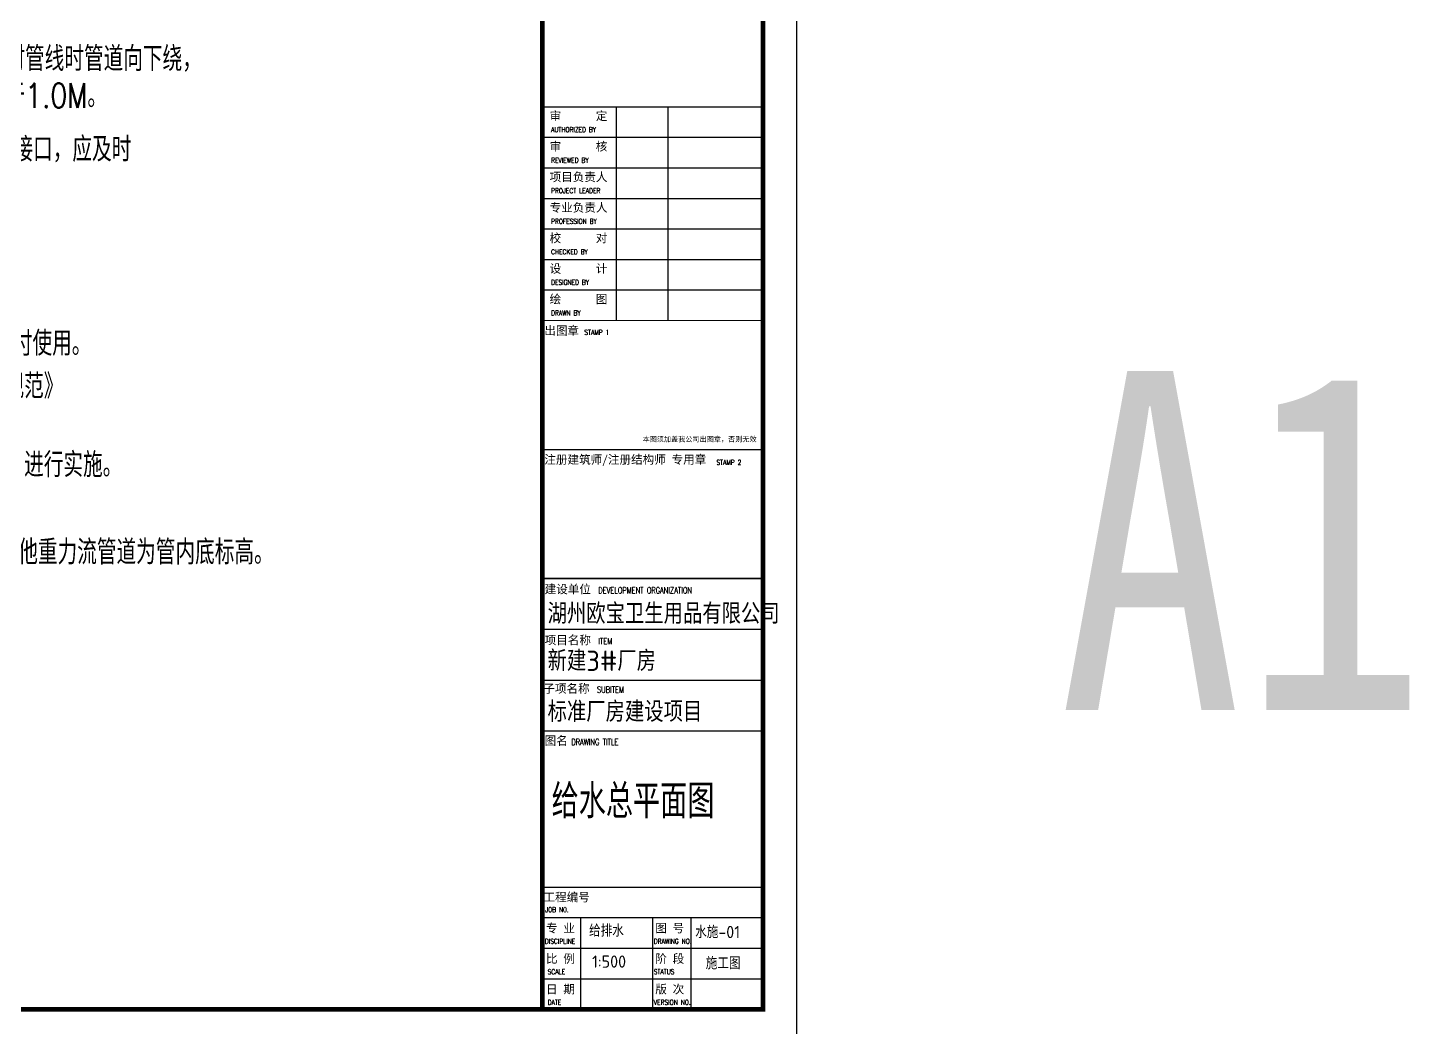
# Model space of a CAD drawing. Header units: millimetres. Extents: x 493081 to 494254, y 3431492 to 3432651.
# Drawn here: x 493475.3 to 493679, y 3432063.5 to 3432210.8 of the extents above; entities that cross this region are included whole.
import ezdxf
from ezdxf.enums import TextEntityAlignment as Align

# ---------------------------------------------------------------- set-up
doc = ezdxf.new("R2010")
doc.units = ezdxf.units.MM
doc.header["$LTSCALE"] = 300
for name, color, linetype in [('1', 141, 'Continuous'), ('PP-COM', 7, 'Continuous'), ('TWT_TEXT', 7, 'Continuous'), ('WALL', 6, 'Continuous'), ('图框', 137, 'Continuous'), ('细线', 253, 'Continuous')]:
    doc.layers.add(name, color=color, linetype=linetype)
doc.styles.add('_HZTXT', font='txt.shx', dxfattribs={"width": 0.8, "bigfont": 'hztxt.shx'})
doc.styles.add('_ST64F', font='txt.shx', dxfattribs={"width": 0.8, "bigfont": 'ST64F.shx'})
doc.styles.add('_TWT_DIM', font='SIMPLEX', dxfattribs={"width": 0.8, "height": 2.8, "bigfont": 'HZTXT'})
doc.styles.add('iIcon2', font='')
doc.styles.add('MIMI-TKWZ', font='romanc.shx', dxfattribs={"width": 0.75, "oblique": 15, "bigfont": 'bigfont.shx'})
doc.styles.add('STYLE1', font='tssdeng.shx', dxfattribs={"height": 8, "bigfont": 'tssdchn.shx'})
doc.styles.add('STYLE2', font='simhei.ttf', dxfattribs={"width": 0.8})
doc.styles.get('iIcon2').set_extended_font_data('SimSun')

# ---------------------------------------------------------------- blocks, each defined once
blk = doc.blocks.new('ds')
at = {"layer": '1', "style": '_ST64F', "width": 0.8}
blk.add_text('室外给水设计说明', height=6.427, dxfattribs=at).set_placement((484573.47, 3423659.67))
at = {"layer": 'TWT_TEXT', "linetype": 'Continuous', "style": '_TWT_DIM', "width": 0.8}
for s, p in [('1、本工程单体室外最大消防用水量为30L/S，火灾持续时间3H，室内最大消防用水量为20L/S，', (484537.39, 3423651.57)), ('火灾持续时间3H，一次性灭火用水量540立方米。室外消防水源取自市政供水管网，为两路进水。', (484542.72, 3423645.68)), ('在厂区西侧及北侧分别引入DN150、DN200进水管作为消防供水管，车间一室内消火栓用水量因市政供水压力不满足要求', (484542.72, 3423640.01)), ('采用泵房加压供给，厂区设置216T（有效容积）消防水池，在厂区最高建筑屋顶（办公楼）设置消防水箱及稳压设备。', (484542.72, 3423633.28)), ('管网厂区内环状布置市政给水压力为0.28MPA。', (484542.72, 3423626.55)), ('2、管材及防腐--室外埋地给水管采用PE管;', (484537.39, 3423620.17)), ('室外埋地消防管采用钢丝网骨架复合管（PE管），热熔连接。室内给水管采用PP-R', (484543.07, 3423615.12)), ('管，热熔连接；室内消防管采用镀锌钢管,螺纹接口。其中明露钢管刷银粉漆两道，埋地', (484543.07, 3423609.68)), ('钢管做两布三油防腐，镀锌层破坏处尚需刷樟丹油一道防腐。另外，室内外明装消防管外', (484543.24, 3423604.02)), ('壁需刷红漆作为消防标志色。', (484543.24, 3423598.69)), ('3、阀门：DN≤50mm时采用铜截止阀，DN>50mm时，给水管和消防管采用', (484537.39, 3423593.42)), ('铜芯闸阀或双向式蝶阀，耐压不小于1.0Mpa。', (484542.98, 3423588.63)), ('生活给水管及消防给水管上的倒流防止器采用低阻力型倒流防止器。', (484542.98, 3423582.76)), ('4、管道敷设--所有给水管道统一埋深(以管面计)为700MM，安装时管线时管道向下绕，', (484537.39, 3423576.29)), ('当遇排水管线时管道向上绕；给水管与污水管之间水平净距离不应小于1.0M。', (484542.92, 3423570.91)), ('5、施工前复核与城市给水管网接口处的具体位置、管径和标高，如无法接口，应及时 ', (484538.74, 3423563.02)), (' 与设计人员联系。', (484542.85, 3423557)), ('6、参考图集：', (484538.65, 3423551.57)), ('水表井图集   05S502', (484544.86, 3423546.47)), ('阀门井图集   05S502', (484587.55, 3423546.47)), (' 室外地上式消火栓安装详《13S201-6》', (484544.86, 3423541.22)), ('7、给水及消防管施工完成后，应逐段进行水压试验，试验合格后方可交付使用。', (484538.65, 3423534.58)), ('室外给水管道试压、冲洗消毒应按《给水排水管道工程施工及验收规范》', (484545.65, 3423528.3)), ('（GB50268-2012）相关要求进行实施。', (484545.48, 3423522.15)), ('室外排水管道试水要求应按《埋地聚乙烯排水管管道工程技术规范》进行实施。', (484545.65, 3423516.78)), ('图中标注尺寸：除距离、管长、标高以m计外，其余均以mm计。', (484545.7, 3423510.21)), ('图中标注标高：给水管 河其他压力管道为官中心标高，排水管河其他重力流管道为管内底标高。', (484545.7, 3423503.97)), ('8、市政雨水、污水系统由市政专业完善。', (484538.65, 3423495.16))]:
    blk.add_text(s, height=3.6, dxfattribs=at).set_placement(p)
blk = doc.blocks.new('sadf f')
at = {"layer": '图框'}
for p, q in [((727351, 367463), (733851, 367463)), ((727351, 367463), (733851, 367463)), ((729523, 367463), (729523, 361163)), ((731051, 367463), (731051, 361163)), ((727351, 366563), (733851, 366563)), ((727351, 365663), (733851, 365663)), ((727351, 364763), (733851, 364763)), ((727351, 363863), (733851, 363863)), ((727351, 362963), (733851, 362963)), ((727351, 362063), (733851, 362063)), ((727351, 357363), (733851, 357363)), ((727351, 353563), (733851, 353563)), ((727351, 352063), (733851, 352063)), ((727351, 350563), (733851, 350563)), ((727351, 344463), (733851, 344463)), ((727351, 343563), (733851, 343563)), ((728476, 343563), (728476, 340863)), ((730601, 343563), (730601, 340863)), ((731726, 343563), (731726, 340863)), ((727351, 342663), (733851, 342663)), ((727351, 341763), (733851, 341763))]:
    blk.add_line(p, q, dxfattribs=at)
blk.add_lwpolyline([(650751, 339863), (734851, 339863), (734851, 399263), (650751, 399263)], close=True, dxfattribs=at)
at = {"layer": '图框', "const_width": 140}
for points in [[(653251, 398263), (733851, 398263), (733851, 340863), (653251, 340863)], [(733851, 398263), (727351, 398263), (727351, 340863), (733851, 340863)]]:
    blk.add_lwpolyline(points, close=True, dxfattribs=at)
at = {"layer": '图框', "const_width": 35}
for points in [[(727351, 367463), (733851, 367463)], [(727351, 361163), (733851, 361163)], [(727351, 353563), (733851, 353563)], [(727351, 349063), (733851, 349063)]]:
    blk.add_lwpolyline(points, dxfattribs=at)
at = {"layer": '图框', "style": 'iIcon2'}
for s, height, p in [('审      定', 250, (727563, 367067)), ('审      核', 250, (727563, 366167)), ('项目负责人', 250, (727563, 365267)), ('专业负责人', 250, (727563, 364367)), ('校      对', 250, (727563, 363467)), ('设      计', 250, (727563, 362567)), ('绘      图', 250, (727563, 361667)), ('出图章', 250, (727408, 360739)), ('本图须加盖我公司出图章，否则无效', 150, (730304, 357590)), ('注册建筑师/注册结构师 专用章', 250, (727408, 356939)), ('建设单位', 250, (727418, 353118)), ('项目名称', 250, (727418, 351618)), ('子项名称', 250, (727379, 350188)), ('图名', 250, (727418, 348653)), ('工程编号', 250, (727384, 344039)), ('专 业', 250, (727457, 343127)), ('图 号', 250, (730679, 343127)), ('比 例', 250, (727457, 342227)), ('阶 段', 250, (730679, 342227)), ('日 期', 250, (727457, 341327)), ('版 次', 250, (730679, 341327))]:
    blk.add_text(s, height=height, dxfattribs=at).set_placement(p)
at = {"layer": '图框', "style": 'MIMI-TKWZ', "width": 0.75}
for s, height, p in [('AUTHORIZED BY', 145, (727607, 366715)), ('REVIEWED BY', 145, (727607, 365815)), ('PROJECT LEADER', 145, (727607, 364915)), ('PROFESSION BY', 145, (727607, 364015)), ('CHECKED BY', 145, (727607, 363115)), ('DESIGNED BY', 145, (727607, 362215)), ('DRAWN BY', 145, (727607, 361315)), ('STAMP 1', 145, (728589, 360742)), ('STAMP 2', 145, (732482, 356909)), ('DEVELOPMENT ORGANIZATION', 180, (729000, 353121)), ('ITEM', 180, (729000, 351621)), ('SUBITEM', 180, (728961, 350191)), ('DRAWING TITLE', 180, (728206, 348649)), ('JOB N0.', 145, (727434, 343724)), ('DISCIPLINE', 145, (727424, 342794)), ('DRAWING NO.', 145, (730635, 342794)), ('SCALE', 145, (727507, 341894)), ('STATUS', 145, (730635, 341894)), ('DATE', 145, (727507, 340994)), ('VERSION NO.', 145, (730635, 340994))]:
    blk.add_text(s, height=height, dxfattribs=at).set_placement(p)

msp = doc.modelspace()

# ---------------------------------------------------------------- block references
at = {"linetype": 'Continuous', "xscale": 1.00548000424169, "yscale": 1.005479997955263, "zscale": 1.005480000000001}
msp.add_blockref('ds', (6186.954, -10133.06), dxfattribs=at)
at = {"layer": 'WALL', "xscale": 0.004999999888241291, "yscale": 0.004999999888241291, "zscale": 0.005}
msp.add_blockref('sadf f', (489914.428, 3430361.845), dxfattribs=at)

# ---------------------------------------------------------------- texts
at = {"style": 'STYLE1'}
for s, height, p in [('湖州欧宝卫生用品有限公司', 3, (493551.949, 3432124.457)), ('新建3#厂房', 3, (493551.949, 3432117.507)), ('标准厂房建设项目', 3, (493551.949, 3432110.007)), ('给排水', 1.8, (493558.063, 3432077.74)), ('水施-01', 1.8, (493573.692, 3432077.536)), ('1:500', 1.8, (493558.496, 3432073.179)), ('施工图', 1.8, (493575.258, 3432072.945))]:
    msp.add_text(s, height=height, dxfattribs=at).set_placement(p, align=Align.MIDDLE_LEFT)
at = {"layer": 'PP-COM', "color": 0, "insert": (493552.542, 3432099.304), "char_height": 5, "width": 89.02033, "attachment_point": 1, "style": '_HZTXT'}
msp.add_mtext('给水总平面图', dxfattribs=at)
at = {"layer": '细线', "style": 'STYLE2', "width": 0.8}
msp.add_text('A1', height=50, dxfattribs=at).set_placement((493627.16, 3432110.237))

doc.saveas('drawing.dxf')
